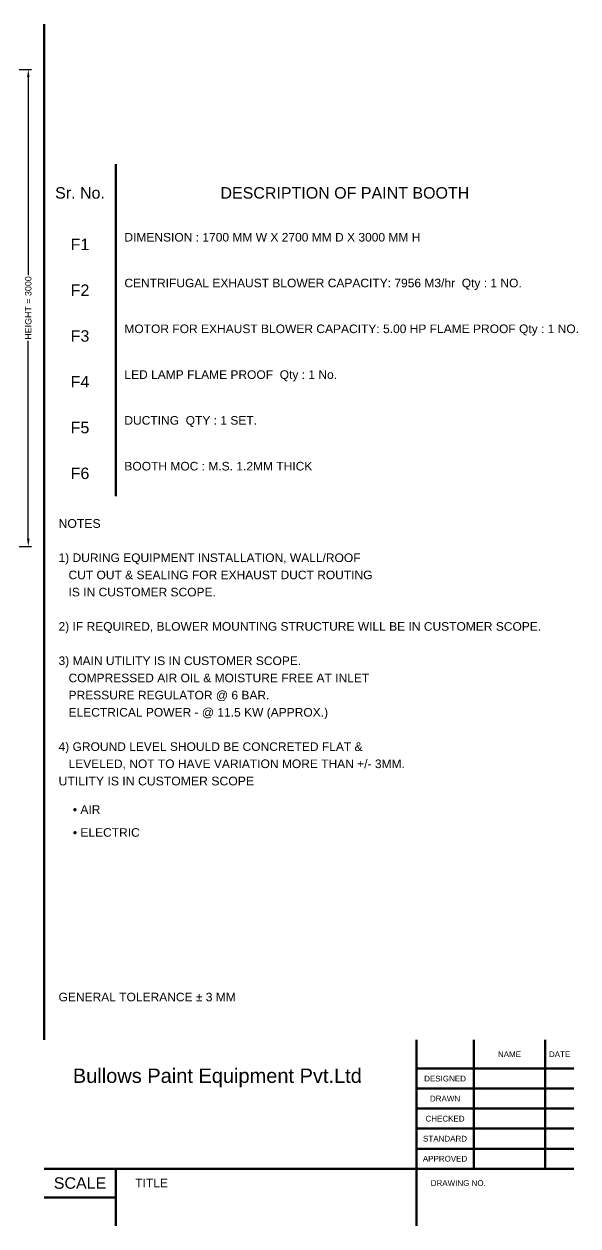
# Model space of a CAD drawing. Header units: millimetres. Extents: x 565 to 10996, y 270 to 7830.
# Drawn here: x 7514 to 10996, y 270 to 7830 of the extents above; entities that cross this region are included whole.
import ezdxf
from ezdxf.enums import TextEntityAlignment as Align

# ---------------------------------------------------------------- set-up
doc = ezdxf.new("R2010")
doc.units = ezdxf.units.MM
doc.layers.add('Default', color=7, linetype='Continuous', lineweight=50)
doc.layers.add('Dimension', color=7, linetype='Continuous', lineweight=50, true_color=0x6495ed)
doc.styles.add('Default', font='arial.ttf')
doc.dimstyles.get("Standard").update_dxf_attribs({"dimtxt": 0.18, "dimasz": 0.18, "dimexe": 0.18, "dimexo": 0.0625, "dimgap": 0.09, "dimtad": 0, "dimtih": 1, "dimtoh": 1, "dimdec": 4, "dimzin": 0, "dimdsep": 46, "dimtxsty": 'Standard', "dimcen": 0.09, "dimadec": 0, "dimazin": 0, "dimtfac": 1, "dimtdec": 4, "dimtofl": 0, "dimtmove": 0, "dimatfit": 3, "dimfxl": 1, "dimtolj": 1, "dimtzin": 0, "dimarcsym": 0})

# ---------------------------------------------------------------- blocks, each defined once
blk = doc.blocks.new('*D11')
at = {"layer": 'Defpoints', "color": 0}
for p in [(7241, 7544), (7541, 7544), (7241, 4544)]:
    blk.add_point(p, dxfattribs=at)
at = {"layer": 'Dimension', "color": 0, "lineweight": -2}
for p, q in [((7251, 7544), (7561, 7544)), ((7541, 7496), (7541, 6250)), ((7541, 4592), (7541, 5838)), ((7251, 4544), (7561, 4544))]:
    blk.add_line(p, q, dxfattribs=at)
at = {"layer": 'Dimension', "color": 0}
for points in [[(7549, 7496), (7533, 7496), (7541, 7544)], [(7533, 4592), (7549, 4592), (7541, 4544)]]:
    blk.add_solid(points, dxfattribs=at)
at = {"layer": 'Dimension', "color": 0, "insert": (7541, 6044), "char_height": 40, "attachment_point": 5, "rotation": 90, "style": 'Default'}
blk.add_mtext('\\A1;HEIGHT = 3000', dxfattribs=at)

msp = doc.modelspace()

# ---------------------------------------------------------------- linework, layer by layer
at = {"layer": 'Default'}
for p, q in [((7641, 7830), (7641, 1440)), ((8091, 6948), (8091, 6588)), ((8091, 6948), (8091, 4860)), ((9981, 1440), (9981, 270)), ((10341, 630), (10341, 1440)), ((10791, 630), (10791, 1440)), ((9981, 1260), (10971, 1260)), ((9981, 1134), (10971, 1134)), ((9981, 1008), (10971, 1008)), ((9981, 882), (10971, 882)), ((9981, 756), (10971, 756)), ((7641, 630), (10971, 630)), ((8091, 630), (8091, 270)), ((7641, 450), (8091, 450))]:
    msp.add_line(p, q, dxfattribs=at)

# ---------------------------------------------------------------- texts
at = {"layer": 'Default', "style": 'Default'}
for s, height, p in [('Sr. No.', 72, (7866, 6768)), ('DESCRIPTION OF PAINT BOOTH', 72, (9531, 6768)), ('F1', 72, (7866, 6444)), ('F2', 72, (7866, 6156)), ('F3', 72, (7866, 5868)), ('F4', 72, (7866, 5580)), ('F5', 72, (7866, 5292)), ('F6', 72, (7866, 5004)), ('NAME', 36, (10566, 1350)), ('DATE', 36, (10881, 1350)), ('DESIGNED', 36, (10161, 1197)), ('DRAWN', 36, (10161, 1071)), ('CHECKED', 36, (10161, 945)), ('STANDARD', 36, (10161, 819)), ('APPROVED', 36, (10161, 693)), ('SCALE', 72, (7866, 540)), ('TITLE', 54, (8316, 540))]:
    msp.add_text(s, height=height, dxfattribs=at).set_placement(p, align=Align.MIDDLE_CENTER)
for s, height, p in [('DIMENSION : 1700 MM W X 2700 MM D X 3000 MM H', 54, (8145, 6516)), ('CENTRIFUGAL EXHAUST BLOWER CAPACITY: 7956 M3/hr  Qty : 1 NO.', 54, (8145, 6228)), ('MOTOR FOR EXHAUST BLOWER CAPACITY: 5.00 HP FLAME PROOF Qty : 1 NO.', 54, (8145, 5940)), ('LED LAMP FLAME PROOF  Qty : 1 No.', 54, (8145, 5652)), ('DUCTING  QTY : 1 SET.', 54, (8145, 5364)), ('BOOTH MOC : M.S. 1.2MM THICK', 54, (8145, 5076)), ('NOTES', 55, (7731, 4716)), ('1) DURING EQUIPMENT INSTALLATION, WALL/ROOF', 54, (7731, 4500)), ('   CUT OUT & SEALING FOR EXHAUST DUCT ROUTING', 54, (7731, 4392)), ('   IS IN CUSTOMER SCOPE.', 54, (7731, 4284)), ('2) IF REQUIRED, BLOWER MOUNTING STRUCTURE WILL BE IN CUSTOMER SCOPE.', 54, (7731, 4068)), ('3) MAIN UTILITY IS IN CUSTOMER SCOPE.', 54, (7731, 3852)), ('   COMPRESSED AIR OIL & MOISTURE FREE AT INLET', 54, (7731, 3744)), ('   PRESSURE REGULATOR @ 6 BAR.', 54, (7731, 3636)), ('   ELECTRICAL POWER - @ 11.5 KW (APPROX.)', 54, (7731, 3528)), ('4) GROUND LEVEL SHOULD BE CONCRETED FLAT &', 54, (7731, 3312)), ('   LEVELED, NOT TO HAVE VARIATION MORE THAN +/- 3MM.', 54, (7731, 3204)), ('UTILITY IS IN CUSTOMER SCOPE', 55, (7731, 3096)), ('• AIR', 54, (7821, 2916)), ('• ELECTRIC', 54, (7821, 2772)), ('Bullows Paint Equipment Pvt.Ltd', 90, (7821, 1260))]:
    msp.add_text(s, height=height, dxfattribs=at).set_placement(p, align=Align.TOP_LEFT)
for s, height, p in [('GENERAL TOLERANCE ± 3 MM', 54, (7731, 1710)), ('DRAWING NO.', 36, (10071, 540))]:
    msp.add_text(s, height=height, dxfattribs=at).set_placement(p, align=Align.MIDDLE_LEFT)

# ---------------------------------------------------------------- dimensions: what is measured, and where the dimension line sits
at = {"layer": 'Dimension'}
dim = msp.add_linear_dim(base=(7541, 7544), p1=(7241, 4544), p2=(7241, 7544), angle=90, text='HEIGHT = <>', dimstyle='Standard', override={"dimscale": 1, "dimtxt": 40, "dimasz": 48, "dimexe": 20, "dimexo": 10, "dimgap": 10, "dimtad": 0, "dimjust": 0, "dimtih": 0, "dimtoh": 0, "dimdec": 3, "dimlfac": 1, "dimzin": 8, "dimlunit": 2, "dimpost": '', "dimtxsty": 'Default', "dimsah": 0, "dimse1": 0, "dimse2": 0, "dimclrt": 0, "dimtol": 0, "dimlim": 0, "dimtp": 0, "dimtm": 0, "dimtfac": 1, "dimtdec": 3, "dimtix": 0, "dimtzin": 8}, dxfattribs=at)
dim.commit()
dim.dimension.update_dxf_attribs({"geometry": '*D11', "text_midpoint": (7541, 6044), "dimtype": 160})

doc.saveas('drawing.dxf')
